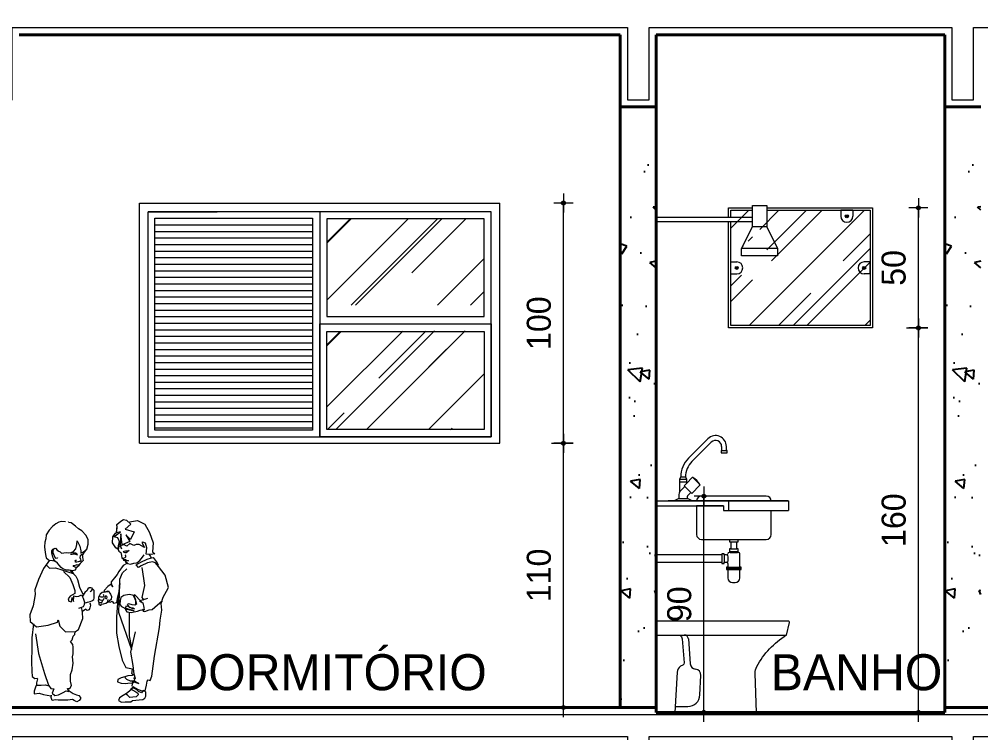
# Model space of a CAD drawing. Header units: millimetres. Extents: x 13204 to 24802, y 21209 to 40694.
# Drawn here: x 17364.3 to 17764.3, y 29763.1 to 30060.1 of the extents above; entities that cross this region are included whole.
import ezdxf

# ---------------------------------------------------------------- set-up
doc = ezdxf.new("R2010")
doc.units = ezdxf.units.MM
doc.linetypes.add('CONTINU', pattern=[0])
for name, color, linetype, lineweight in [('COTAS', 30, 'Continuous', 5), ('Hachura', 8, 'Continuous', 0), ('Louças', 150, 'Continuous', 15), ('Moveis', 6, 'Continuous', 13), ('PAREDE', 1, 'Continuous', 40), ('Paredes', 1, 'Continuous', 40), ('PISO', 5, 'Continuous', 5), ('TEXTO', 4, 'Continuous', 5), ('Veiculos e pessoas', 245, 'Continuous', 0)]:
    doc.layers.add(name, color=color, linetype=linetype, lineweight=lineweight)
doc.layers.add('HACHURAS', color=8, linetype='Continuous')
doc.styles.add('LANA', font='stylu.ttf')
doc.dimstyles.new('COTA 50', dxfattribs={"dimscale": 0, "dimtxt": 10, "dimasz": 0.5, "dimexe": 1.25, "dimexo": 5, "dimgap": 5, "dimtad": 1, "dimdec": 0, "dimtxsty": 'LANA', "dimblk": 'cota', "dimcen": 2.5, "dimse2": 1, "dimclrd": 256, "dimclre": 256, "dimclrt": 256, "dimaunit": 1, "dimadec": 0, "dimazin": 0, "dimtfac": 1, "dimtdec": 0, "dimtmove": 0, "dimatfit": 3, "dimldrblk": 'DOTSMALL', "dimfxl": 5, "dimfxlon": 1, "dimtzin": 9, "dimlwd": -1, "dimlwe": -1, "dimarcsym": 0})
pattern_1 = [(45, (13454.85, 29782.2), (23.14168, 61.71114), [409.0909, -54.5455, 136.3636, -27.2727]), (45, (13470.856, 29817.49), (-44.93342, 6.36396), [81.8182, -9, 163.6364, -20.4545]), (45, (13448.1, 29808.235), (87.35983, 113.20137), [218.1818, -38.1818, 109.0909, -27.2727])]

# ---------------------------------------------------------------- blocks, each defined once
blk = doc.blocks.new('Chu004')
at = {"layer": 'Louças'}
for p, q in [((400, 2090), (400, 2110)), ((460, 2068.8), (400, 2068.8)), ((505, 1978.8), (355, 1978.8))]:
    blk.add_line(p, q, dxfattribs=at)
blk.add_lwpolyline([(355, 1948.8), (355, 1978.8), (400, 2068.8), (400, 2090), (0, 2090), (0, 2110), (400, 2110), (400, 2158.8), (460, 2158.8), (460, 2068.8), (505, 1978.8), (505, 1948.8)], close=True, dxfattribs=at)
blk = doc.blocks.new('7201317_v')
at = {"layer": 'Louças'}
blk.add_lwpolyline([(518.3, 190.5, -0.130406), (641.2, 322), (653.8, 373.8, 0.486049), (648.9, 380), (105, 380, 0.414229), (100, 375), (100, 327, 0.414187), (105, 322), (198.6, 322, -0.150535), (208.5, 305.8), (215.7, 206.3, -0.26449), (210.7, 196.9), (201.6, 191.7, 0.225037), (186.7, 167.3), (177.9, 0), (517.2, 0), (511.8, 162.4, -0.13266)], format="xyb", close=True, dxfattribs=at)
at = {"layer": 'Louças', "linetype": 'CONTINU'}
for points in [[(198.6, 322), (641.2, 322)], [(233.6, 305.8), (241.2, 202.6)], [(281.8, 72.4), (286, 153.4)], [(179.2, 25), (231.9, 25)]]:
    blk.add_lwpolyline(points, dxfattribs=at)
for points in [[(233.6, 305.8, 0.39284), (216.1, 322)], [(241.2, 202.6, 0.364118), (263.6, 179.6)], [(286, 153.4, 0.40018), (263.6, 179.6)], [(231.9, 25, 0.398959), (281.8, 72.4)]]:
    blk.add_lwpolyline(points, format="xyb", dxfattribs=at)
blk = doc.blocks.new('Pes038')
at = {"layer": 'Veiculos e pessoas', "color": 8}
for points in [[(4.8, 743.6), (-11.9, 744.3), (-24.3, 742.3), (-36.4, 734.7), (-49.7, 724.4), (-63.9, 708.7), (-76.2, 688.8), (-78.3, 672.6), (-81.5, 658.2), (-82.9, 639.6), (-81.5, 626.6), (-79.1, 607.4), (-75.7, 593.6), (-68.1, 585.8), (-63.7, 583.3), (-49.9, 581.9), (-43.4, 580.3), (-45.5, 590.2), (-48.9, 595.7), (-53, 614.2), (-53, 622.1), (-47.5, 629.7), (-37.5, 633.8), (-27.6, 623.1), (-18, 618), (-12.8, 612.5), (6.8, 615.5), (16.8, 614.5), (27.7, 615.2), (38, 620.3), (47.7, 630.6), (51.8, 648.8), (52.5, 664.2), (57.3, 655.7), (63.1, 641.9), (67.6, 622), (68.5, 613.4), (78.8, 618.2), (93, 629.8), (98.8, 650.4), (98.8, 668.3), (90.6, 686.8), (72.5, 706.1), (58.7, 714.7), (46.4, 725.3), (32.7, 734.6), (27.5, 738.8), (17.6, 740.5), (17.2, 742.9)], [(-29.9, 623.5), (-34, 630.4), (-39.9, 632.4), (-47.5, 629.7), (-49.2, 619.7), (-48.5, 612.8), (-45, 606), (-41.3, 598.1), (-36.8, 592.6), (-29.3, 592.9), (-27.6, 592.6)], [(55.9, 604.9), (47.2, 607.6), (40.1, 608.3), (31.5, 607.2), (25, 607.2)], [(52.1, 607.9), (46.3, 612.4), (36, 613.4), (25.7, 614.1)], [(80.9, 616.5), (76.1, 609.2), (69.2, 605.8), (65.5, 601.4), (64.4, 594.8), (66.2, 587.3), (68.5, 581.8), (65.5, 578.1), (61.6, 577.4), (56.5, 577), (51.7, 575.6), (47.6, 575), (44.9, 579.1), (46.9, 583.2), (49.7, 583.9)], [(88.7, 626.3), (76.5, 609.2), (73, 605.8), (75.4, 595.9), (76.1, 588.4), (77.1, 581.8), (69.9, 574.2), (65.4, 569.1), (59.6, 562.5)], [(74, 607.6), (78.5, 607.6)], [(-62.1, 583.2), (-87.4, 549), (-108.4, 503.3), (-122.9, 460.1), (-121.5, 440.9), (-130.8, 393.5), (-143.6, 356.2), (-143, 328.3), (-116.9, 306.3), (-67.5, 312.4), (-29.6, 325.4), (-25.8, 335), (-19, 309.2), (4.7, 285.9), (46.2, 286.5), (57.9, 295.4), (76.2, 340.4), (74.4, 366.2), (73.8, 374.6)], [(-76, 564.4), (-62.3, 550.8), (-37.3, 551), (-10.8, 542.8), (22.4, 532), (36.9, 527.9), (23.8, 539.7)], [(46.5, 552), (46.5, 547.5), (42.8, 542), (34.8, 538.9), (27, 540.6), (18.7, 541.3), (7.7, 542.4), (-6.7, 547.9), (-14.6, 553.7), (-22.4, 563.1), (-29.7, 571.3), (-36.8, 577.5), (-44.1, 586.7)], [(35.9, 560.9), (44.8, 563), (49.9, 564.4), (52.7, 565.7), (54.5, 563.3), (56.8, 565.3), (60.8, 561.3), (51.3, 552.7), (47.2, 552.7), (42.1, 555.4), (38, 557.5), (36.2, 560.3)], [(-4.6, 536.2), (22.8, 512.1), (34.5, 482.6), (43, 457.9), (42.6, 444.5), (23, 434.2), (15.2, 423.3), (18.2, 412.6), (28.5, 410.5), (31.9, 428.3), (37.1, 411.6), (38.5, 435.6), (49.5, 432.1), (60.1, 433.1), (71.1, 439.7), (77.9, 424.9), (82.7, 408.4), (82.4, 397.8), (78.3, 389.5), (62.5, 383.4), (58.7, 383)], [(27, 540.4), (37.5, 526.9), (47.5, 516.6), (53.7, 503.5), (62.9, 470.9), (75.9, 441.7)], [(82, 404.9), (96.2, 408.4), (106.5, 411.5), (114.3, 413.8), (121.9, 419.7), (123, 425.5), (123.7, 437.8), (124, 448.1), (123, 457.1), (119.6, 461.2), (114.4, 460.9), (109.3, 455), (106.5, 452), (113.4, 458.8), (116.1, 463.3), (114.4, 466.4), (109.3, 468.8), (102.7, 468.1), (97.2, 464), (94.4, 456.8), (85.2, 448.6), (81.8, 445.4), (77.9, 437.9), (75.2, 434.2)], [(105.4, 405.6), (108.5, 396.7), (105.4, 385.4), (103, 377.5), (94.4, 374), (88.2, 379.2), (75.5, 370.6), (73.1, 376.1), (70.5, 386.5)], [(-129.2, 318), (-135.8, 260.6), (-135.8, 218.4), (-137.7, 160.4), (-136.6, 120.9), (-135, 100), (-122.9, 91), (-113.7, 92.4), (-112.6, 89.2), (-116.5, 72.5), (-116.8, 63.8), (-97.6, 63.1), (-78.7, 64.2), (-64.8, 60.2)], [(-120, 277.5), (-108.4, 195.4), (-82.8, 111.2), (-66.7, 62.8), (-57.1, 49.4), (-44, 48.7), (-51.9, 30.1), (-40.6, 20.2), (-25.5, 23.6), (-5.9, 32.1), (7.5, 39.4), (17.5, 37.6), (12.7, 49), (21.9, 50), (29.5, 61.6), (25.4, 79.5), (24.7, 108.3), (32, 127.5), (35.7, 154.7), (33, 181.9), (36.2, 193.5), (36.2, 222), (34.9, 233), (25.3, 245.7), (31.7, 252.6), (36.6, 267.7), (43.1, 274.1), (43.9, 286.5)], [(-117.1, 64.6), (-120.6, 55.6), (-126.8, 38.5), (-126.8, 26.8), (-105.8, 29.5), (-87.7, 24.7), (-72.2, 21.9), (-56.7, 19.2), (-56.4, 16.1)], [(14, 45.9), (18.8, 40.1), (35.6, 28.4), (50, 22.9), (58.9, 20.4), (66.2, 12.1), (66.2, 6.7), (60.3, -0.9), (51.1, -5.7), (39.7, -0.9), (32.8, 3), (14, 0.9), (0.9, 0.5), (-26.2, 1.3), (-37.2, 2.4), (-51.2, -0.8), (-56, 11.3), (-54.6, 21.9)]]:
    blk.add_lwpolyline(points, dxfattribs=at)
blk = doc.blocks.new('Pes037')
at = {"layer": 'Veiculos e pessoas', "color": 8}
for points in [[(-12.8, 744.6), (20.7, 749.7), (50.8, 735.2), (70.7, 700.2), (86, 656.8), (83.6, 619.5), (92.2, 610.7), (77.5, 608.9), (56.7, 610.5), (58.9, 635.8), (53.5, 656), (43.2, 659.6), (38.7, 658.1), (49.2, 637.9), (27.8, 649.7), (14.6, 650.6), (5.2, 646.1), (-11.3, 653.7), (-23.1, 642.9), (-34.8, 649.1), (-50.8, 644.3), (-46.6, 632.3), (-52.3, 664), (-59.9, 628.7), (-69.5, 636.5), (-83.3, 657.4), (-82.3, 682.1), (-70.6, 697.4), (-64.3, 701.9), (-66.1, 698.3), (-64, 720.2), (-64.8, 734.1), (-48.9, 747.9), (-37.7, 754.9), (-25.4, 751.3), (-7, 735.2), (-30.5, 713.6), (7.4, 702.4), (-8.6, 671.7), (-27.3, 690.4), (-11.9, 662.4), (-43, 649.5), (-49.2, 694.7), (-51.4, 655.8), (-61.3, 677.5), (-77.9, 681.7), (-50.7, 703.1), (-67.3, 698.6), (-63.4, 728.4)], [(-54.7, 665.4), (-60.4, 644.7), (-61.7, 632.1), (-56.9, 622.1), (-49.3, 617), (-45.7, 604), (-45.1, 593.7), (-37.9, 594), (-31, 595.5), (-27.4, 599.1), (-28.2, 604.8), (-31.2, 606.4)], [(-29.5, 580.9), (-29.5, 576.9), (-22.8, 575.9), (-21.4, 571.1), (-7.8, 568.7), (5.1, 572), (18.1, 574.1), (30.8, 584), (41.6, 597.5), (48, 607.5)], [(67.1, 609.7), (74.2, 600.2), (77.8, 593.6)], [(-23.2, 571.4), (-38.9, 563), (-56.4, 538), (-63.9, 525.1), (-75.1, 511.3), (-88.9, 494.4), (-87.7, 480.6), (-82, 473.6), (-88.3, 484.8), (-103.1, 475.4), (-118.5, 459.2), (-119.7, 452), (-101, 457.1), (-92, 444.1), (-88, 434.1), (-88.4, 421.8), (-101.3, 412.2)], [(-38.1, 587), (-35.8, 587.7), (-29.5, 587.4), (-25.8, 584.3), (-20.4, 583.5), (-16.6, 582.5), (-17.4, 582.3), (-21.4, 581.7), (-25.6, 580.7), (-29.9, 581.2), (-36.7, 583.5), (-38.2, 587.4), (-38.2, 591.3), (-38.2, 594)], [(0.7, 59.1), (23.5, 47.2), (42.2, 40.3), (52.4, 40.6), (57.6, 65), (61.5, 81.9), (65.5, 87.3), (73.9, 83.9), (80.6, 102.1), (91.7, 185.2), (111.5, 304.1), (115.4, 335.1), (121.8, 376.4), (119.4, 405), (127, 430.9), (140.6, 456.5), (149.6, 471.3), (135.5, 522.1), (107.6, 558.6), (95.5, 573.4), (83.2, 578.5), (62.4, 574), (36.2, 560.8), (25.3, 554.2), (15.1, 565), (34.4, 576.8), (60.3, 588.5), (78.4, 595.1), (86.5, 596.6), (94.4, 585.2), (103, 573.7), (107.2, 564.7)], [(-65.2, 408.5), (-62.2, 426), (-53.7, 460.1), (-52.4, 506.4), (-41.6, 532.9), (-24.4, 548.6)], [(38.3, 554.8), (45.7, 509.3), (49.9, 480.1), (38.2, 429.1), (46.8, 418.9)], [(-52.2, 487.2), (-60.7, 425.4), (-66.2, 349.5), (-67.1, 280.5), (-56.4, 225.1), (-43.2, 169.3), (-27.3, 138.3), (-7.7, 133.7), (-1.7, 132.3), (-3.2, 120.8), (-4.4, 113.3), (4.9, 107.8), (-1.4, 105.2), (-18.9, 104.2), (-31.8, 99.2), (-46.9, 95), (-60.5, 87.8), (-62.6, 78.7), (-47.9, 72.6), (-28.8, 71.4), (-20.1, 73.5), (-3.5, 74.1), (5.8, 76.5), (6.1, 81.9), (-8.7, 80.7), (-24.3, 88), (-31.6, 96.4), (-27, 101.6)], [(-54, 485), (-58.4, 368.8), (-4.1, 213.4)], [(-103.4, 453.5), (-112.7, 451.3), (-126.3, 449.9), (-135, 444.1), (-139, 435.7), (-131.4, 433), (-122.4, 431.7), (-118.5, 433.5), (-118.8, 439.6), (-121.8, 441.7)], [(13.7, 401.5), (14.3, 418.3), (7.1, 438), (-14.3, 442.5), (-36, 438.6), (-48.6, 429.2), (-51.7, 416.9), (-52.9, 400.3), (-45.3, 392.8), (-31.8, 385.6), (-23.4, 379.6)], [(37.5, 412), (27.3, 421.7), (17, 433.1), (10.1, 440.7), (3.2, 438), (9.5, 424.4), (14, 413.3), (15.8, 402.4), (9.7, 397.6), (-1.4, 399.7), (-15.8, 403.1), (-22.8, 400.3), (-13.4, 388.9), (1.6, 386.2), (8.5, 383.1), (0.7, 382.2), (-10.2, 387.4), (-18.6, 392.8), (-27.3, 393.7), (-28.8, 386.2), (-19.4, 382.8), (-4.7, 378.3), (4, 375.3), (7.3, 372.3), (-10.8, 376.5), (-24.6, 381), (-30.6, 380.8), (-23.4, 370.5), (-6, 367.5), (6.4, 369.9), (20, 372.3), (31.5, 377.1), (45.3, 380.1)], [(-141.7, 425.5), (-143.2, 417.3), (-139.9, 408.6), (-132, 409.2), (-127.2, 408.9), (-124.8, 415.5), (-125.4, 417.3)], [(-137.8, 438.7), (-141.7, 430.9), (-141.1, 423.9), (-134.8, 419.7), (-124.5, 419.1), (-120.3, 420), (-118.5, 427.5)], [(-139.6, 409.2), (-140.5, 400.4), (-135.1, 397.2), (-130.6, 397.8), (-130.6, 401.4), (-121.2, 403.8), (-111.6, 405.8), (-103.5, 410.4), (-101.3, 420.9)], [(-110.9, 437.7), (-114.9, 429.1), (-111.5, 425.1), (-106.7, 425.7), (-105.5, 430.3), (-106.5, 434.1), (-112.7, 434.5)], [(-102.3, 411.8), (-92.6, 410), (-84.2, 414), (-78.8, 406.7), (-65.2, 408.8)], [(61.9, 426.1), (39.4, 418.3), (29.4, 415.9), (42.4, 406.9), (47.2, 387.9), (48.3, 376.5), (41.1, 379.5), (44.4, 372.3), (51.3, 371.1), (69.7, 378.9), (81.1, 379.7), (124.9, 417.3)], [(-2.7, 219.6), (-12.7, 269.6), (-12.2, 368.4)], [(-1.5, 61.1), (1.9, 79.5), (26.3, 71.3), (4.9, 82.2), (10, 86.7), (5.8, 94.9), (12.7, 92.8), (6.1, 110), (2.6, 146.1), (-6.8, 201.5), (12.4, 286.8)], [(2.7, 59.7), (-0.6, 50.6), (-9.9, 42.5), (-21.1, 32.2), (-38.3, 21.8), (-53.6, 11.8), (-58.8, 1), (-46.1, -5.7), (-31.1, -5.1), (-7, -4.8), (-0.4, 0.6), (14.1, 2.7), (28, 3.3), (42.5, 5.1), (51.5, 10.8), (54.8, 18.6), (55.8, 35.2), (50, 41.5), (44.9, 42.7), (37.4, 33.1), (24.7, 38.5), (17.5, 44.8), (8.1, 50.9), (0, 53.3), (-6.6, 48.5), (9.7, 40.4), (21.7, 31.3), (23.8, 24.7), (14.7, 15.9), (0.9, 15.3), (-10.6, 12.7), (-20.8, 23.2), (-27.4, 26.6)]]:
    blk.add_lwpolyline(points, dxfattribs=at)
blk.add_lwpolyline([(-14.1, 625.9), (-17.7, 622), (-22.2, 617.6), (-27, 616), (-30.6, 616), (-37.4, 618.4), (-34.2, 622), (-28.6, 623.8), (-23.7, 623.8)], close=True, dxfattribs=at)
blk = doc.blocks.new('cota')
at = {"layer": 'COTAS'}
blk.add_hatch(color=256, dxfattribs=at).paths.add_polyline_path([(-1.6, 0, 1), (1.6, 0, 1)])
for points in [[(0, 1.6), (0, 8)], [(-1.6, 0), (-8, 0)], [(8, 0), (1.6, 0)], [(0, -8), (0, -1.6)]]:
    blk.add_lwpolyline(points, dxfattribs=at)
blk.add_circle((0, 0), 1.6, dxfattribs=at)
blk = doc.blocks.new('*D849')
at = {"layer": 'COTAS', "transparency": 16777216}
for p, q in [((17590.73, 29774.06), (17590.73, 29883.06)), ((17585.73, 29773.56), (17591.98, 29773.56))]:
    blk.add_line(p, q, dxfattribs=at)
at = {"layer": 'Defpoints', "color": 0, "transparency": 16777216}
for p in [(17414.34, 29883.56), (17590.73, 29883.56), (17364.34, 29773.56)]:
    blk.add_point(p, dxfattribs=at)
at = {"layer": 'COTAS', "transparency": 16777216, "xscale": 0.5, "yscale": 0.5, "zscale": 0.5}
for p, rotation in [((17590.73, 29883.56), 90), ((17590.73, 29773.56), 270)]:
    blk.add_blockref('cota', p, dxfattribs=dict(at, rotation=rotation))
at = {"layer": 'COTAS', "transparency": 16777216, "insert": (17580.55, 29828.56), "char_height": 10, "attachment_point": 5, "rotation": 90, "style": 'LANA'}
blk.add_mtext('110', dxfattribs=at)
blk = doc.blocks.new('_DotSmall')
at = {"layer": 'PAREDE', "color": 0, "const_width": 0.5}
blk.add_lwpolyline([(-0.0625, 0, 1), (0.0625, 0, 1)], format="xyb", close=True, dxfattribs=at)
blk = doc.blocks.new('*D850')
at = {"layer": 'COTAS', "transparency": 16777216}
for p, q in [((17590.73, 29884.06), (17590.73, 29983.06)), ((17585.73, 29883.56), (17591.98, 29883.56))]:
    blk.add_line(p, q, dxfattribs=at)
at = {"layer": 'Defpoints', "color": 0, "transparency": 16777216}
for p in [(17414.34, 29983.56), (17590.73, 29983.56), (17414.34, 29883.56)]:
    blk.add_point(p, dxfattribs=at)
at = {"layer": 'COTAS', "transparency": 16777216, "xscale": 0.5, "yscale": 0.5, "zscale": 0.5}
for p, rotation in [((17590.73, 29983.56), 90), ((17590.73, 29883.56), 270)]:
    blk.add_blockref('cota', p, dxfattribs=dict(at, rotation=rotation))
at = {"layer": 'COTAS', "transparency": 16777216, "insert": (17580.55, 29933.56), "char_height": 10, "attachment_point": 5, "rotation": 90, "style": 'LANA'}
blk.add_mtext('100', dxfattribs=at)
blk = doc.blocks.new('*D856')
at = {"layer": 'COTAS', "transparency": 16777216}
for p, q in [((17649.17, 29772.06), (17649.17, 29861.06)), ((17644.17, 29771.56), (17650.42, 29771.56))]:
    blk.add_line(p, q, dxfattribs=at)
at = {"layer": 'Defpoints', "color": 0, "transparency": 16777216}
for p in [(17649.17, 29861.56), (17661.63, 29861.56), (17629.34, 29771.56)]:
    blk.add_point(p, dxfattribs=at)
at = {"layer": 'COTAS', "transparency": 16777216, "xscale": 0.5, "yscale": 0.5, "zscale": 0.5}
for p, rotation in [((17649.17, 29861.56), 90), ((17649.17, 29771.56), 270)]:
    blk.add_blockref('cota', p, dxfattribs=dict(at, rotation=rotation))
at = {"layer": 'COTAS', "transparency": 16777216, "insert": (17638.97, 29816.56), "char_height": 10, "attachment_point": 5, "rotation": 90, "style": 'LANA'}
blk.add_mtext('90', dxfattribs=at)
blk = doc.blocks.new('*D857')
at = {"layer": 'COTAS', "transparency": 16777216}
for p, q in [((17738.39, 29772.06), (17738.39, 29931.06)), ((17743.39, 29771.56), (17737.14, 29771.56))]:
    blk.add_line(p, q, dxfattribs=at)
at = {"layer": 'Defpoints', "color": 0, "transparency": 16777216}
for p in [(17719.34, 29931.56), (17738.39, 29931.56), (17749.34, 29771.56)]:
    blk.add_point(p, dxfattribs=at)
at = {"layer": 'COTAS', "transparency": 16777216, "xscale": 0.5, "yscale": 0.5, "zscale": 0.5}
for p, rotation in [((17738.39, 29931.56), 90), ((17738.39, 29771.56), 270)]:
    blk.add_blockref('cota', p, dxfattribs=dict(at, rotation=rotation))
at = {"layer": 'COTAS', "transparency": 16777216, "insert": (17728.17, 29851.56), "char_height": 10, "attachment_point": 5, "rotation": 90, "style": 'LANA'}
blk.add_mtext('160', dxfattribs=at)
blk = doc.blocks.new('*D858')
at = {"layer": 'COTAS', "transparency": 16777216}
for p, q in [((17738.39, 29932.06), (17738.39, 29981.06)), ((17733.39, 29931.56), (17739.64, 29931.56))]:
    blk.add_line(p, q, dxfattribs=at)
at = {"layer": 'Defpoints', "color": 0, "transparency": 16777216}
for p in [(17719.34, 29981.56), (17738.39, 29981.56), (17719.34, 29931.56)]:
    blk.add_point(p, dxfattribs=at)
at = {"layer": 'COTAS', "transparency": 16777216, "xscale": 0.5, "yscale": 0.5, "zscale": 0.5}
for p, rotation in [((17738.39, 29981.56), 90), ((17738.39, 29931.56), 270)]:
    blk.add_blockref('cota', p, dxfattribs=dict(at, rotation=rotation))
at = {"layer": 'COTAS', "transparency": 16777216, "insert": (17728.14, 29956.56), "char_height": 10, "attachment_point": 5, "rotation": 90, "style": 'LANA'}
blk.add_mtext('50', dxfattribs=at)

msp = doc.modelspace()

# ---------------------------------------------------------------- hatches: boundary and pattern name
at = {"layer": 'Hachura'}
h = msp.add_hatch(dxfattribs=at)
h.set_pattern_fill('AR-RROOF', color=256, angle=45, style=0)
h.set_pattern_definition([(45, (17650.343, 29932.564), (21.553, 57.474), [381, -50.8, 127, -25.4]), (45, (17665.25, 29965.43), (-41.848, 5.927), [76.2, -8.382, 152.4, -19.05]), (45, (17644.057, 29956.81), (81.361, 105.4282), [203.2, -35.56, 101.6, -25.4])])
h.paths.add_polyline_path([(17679.84, 29954.58), (17664.84, 29954.58), (17669.34, 29963.58), (17675.34, 29963.58)])
h.paths.add_polyline_path([(17664.84, 29951.58), (17664.84, 29954.58), (17679.84, 29954.58), (17679.84, 29951.58)])
edge = h.paths.add_edge_path()
edge.add_line((17660.34, 29976.28), (17660.34, 29967.71))
edge.add_line((17660.34, 29967.71), (17669.34, 29967.71))
edge.add_line((17669.34, 29967.71), (17669.34, 29972.58))
edge.add_line((17669.34, 29972.58), (17675.34, 29972.58))
edge.add_line((17675.34, 29972.58), (17675.34, 29963.58))
edge.add_line((17675.34, 29963.58), (17669.34, 29963.58))
edge.add_line((17669.34, 29963.58), (17669.34, 29965.71))
edge.add_line((17669.34, 29965.71), (17660.34, 29965.71))
edge.add_line((17660.34, 29965.71), (17660.34, 29932.56))
edge.add_line((17660.34, 29932.56), (17718.34, 29932.56))
edge.add_line((17718.34, 29932.56), (17718.34, 29980.56))
edge.add_line((17718.34, 29980.56), (17661.09, 29980.56))
edge.add_line((17661.09, 29980.56), (17661.09, 29978.06))
edge.add_arc((17658.59, 29978.06), 2.5, -45.3749, 0, ccw=False)
h = msp.add_hatch(dxfattribs=at)
h.set_pattern_fill('_USER', color=256, scale=2.727273, style=0, pattern_type=0)
h.set_pattern_definition([(0, (17405.707, 29805.382), (0, 2.727273), [])])
h.paths.add_polyline_path([(17486.34, 29977.2), (17420.71, 29977.2), (17420.71, 29889.02), (17486.34, 29889.02)])
h = msp.add_hatch(dxfattribs=at)
h.set_pattern_fill('AR-RROOF', color=256, angle=45, style=0)
h.set_pattern_definition([(45, (-26583.9, 40059.552), (21.552615, 57.473639), [381, -50.8, 127, -25.4]), (45, (-26568.992, 40092.42), (-41.847994, 5.92697), [76.2, -8.382, 152.4, -19.05]), (45, (-26590.185, 40083.799), (81.3611205, 105.428207), [203.2, -35.56, 101.6, -25.4])])
h.paths.add_polyline_path([(17557.71, 29976.93), (17492.34, 29976.93), (17492.34, 29941.11), (17557.71, 29941.11)])
h = msp.add_hatch(dxfattribs=at)
h.set_pattern_fill('AR-RROOF', color=256, scale=27.272727, angle=45, style=0)
h.set_pattern_definition(pattern_1)
h.paths.add_polyline_path([(17492.34, 29930.11), (17557.71, 29930.38), (17557.71, 29889.29), (17492.34, 29889.29)])
h = msp.add_hatch(dxfattribs=at)
h.set_pattern_fill('AR-RROOF', color=256, scale=27.272727, angle=45, style=0)
h.set_pattern_definition(pattern_1)
h.paths.add_polyline_path([(17534.8, 29930.38), (17557.71, 29930.38), (17557.71, 29889.29), (17534.8, 29889.02)])
h = msp.add_hatch(dxfattribs=at)
h.set_pattern_fill('AR-RROOF', color=256, scale=27.272727, angle=45, style=0)
h.set_pattern_definition(pattern_1)
h.paths.add_polyline_path([(17534.8, 29930.38), (17557.71, 29930.38), (17557.71, 29889.29), (17534.8, 29889.02)])
h = msp.add_hatch(dxfattribs=at)
h.set_pattern_fill('AR-RROOF', color=256, scale=27.272727, angle=45, style=0)
h.set_pattern_definition(pattern_1)
h.paths.add_polyline_path([(17534.8, 29930.38), (17557.71, 29930.38), (17557.71, 29889.29), (17534.8, 29889.02)])
at = {"layer": 'HACHURAS'}
h = msp.add_hatch(dxfattribs=at)
h.set_pattern_fill('AR-CONC', color=256, scale=0.25, angle=90, style=0)
h.set_pattern_definition([(140, (17614.343, 29773.564), (3.985, 45.546), [4.7625, -52.3875]), (85, (17614.343, 29773.564), (-47.764, -8.811), [3.81, -41.91]), (190.45, (17614.675, 29777.36), (-43.779, 36.736), [4.0475, -44.5225]), (136.184, (17601.643, 29773.564), (10.51, 67.77), [7.144, -78.581]), (186.636, (17602.52, 29779.21), (-61.856, 59.351), [6.071, -66.784]), (81.184, (17601.64, 29773.564), (-61.856, 59.351), [5.715, -62.865]), (111, (17604.82, 29779.914), (25.5664, 37.904), [4.7625, -52.3875]), (56, (17604.82, 29779.914), (-46.047, 15.4505), [3.81, -41.91]), (161.451, (17606.95, 29783.072), (-20.481, 53.354), [4.0475, -44.5225]), (127.5, (17614.343, 29773.564), (-21.1388, 0.7722), [0, -41.402, 0, -42.545, 0, -42.0688]), (97.5, (17614.343, 29773.564), (-25.0451, 16.705), [0, -24.257, 0, -40.4495, 0, -16.0338]), (57.5, (17614.343, 29759.403), (1.4322, 33.8976), [0, -15.875, 0, -49.53, 0, -65.7225]), (47.5, (17614.343, 29753.053), (-6.3566, 37.0323), [0, -20.6375, 0, -32.893, 0, -46.6725])])
h.paths.add_polyline_path([(17629.34, 30023.56), (17614.34, 30023.56), (17614.34, 29773.56), (17629.34, 29773.56)])
h = msp.add_hatch(dxfattribs=at)
h.set_pattern_fill('AR-CONC', color=256, scale=0.25, angle=90, style=0)
h.set_pattern_definition([(140, (17749.343, 29773.564), (3.985, 45.546), [4.7625, -52.3875]), (85, (17749.343, 29773.564), (-47.764, -8.811), [3.81, -41.91]), (190.45, (17749.675, 29777.36), (-43.779, 36.736), [4.0475, -44.5225]), (136.184, (17736.643, 29773.564), (10.51, 67.77), [7.144, -78.581]), (186.636, (17737.52, 29779.21), (-61.856, 59.351), [6.071, -66.784]), (81.184, (17736.64, 29773.564), (-61.856, 59.351), [5.715, -62.865]), (111, (17739.82, 29779.914), (25.5664, 37.904), [4.7625, -52.3875]), (56, (17739.82, 29779.914), (-46.047, 15.4505), [3.81, -41.91]), (161.451, (17741.95, 29783.072), (-20.481, 53.354), [4.0475, -44.5225]), (127.5, (17749.343, 29773.564), (-21.1388, 0.7722), [0, -41.402, 0, -42.545, 0, -42.0688]), (97.5, (17749.343, 29773.564), (-25.0451, 16.705), [0, -24.257, 0, -40.4495, 0, -16.0338]), (57.5, (17749.343, 29759.403), (1.4322, 33.8976), [0, -15.875, 0, -49.53, 0, -65.7225]), (47.5, (17749.343, 29753.053), (-6.3566, 37.0323), [0, -20.6375, 0, -32.893, 0, -46.6725])])
h.paths.add_polyline_path([(17764.34, 30023.56), (17749.34, 30023.56), (17749.34, 29773.56), (17764.34, 29773.56)])

# ---------------------------------------------------------------- linework, layer by layer
at = {"layer": 'Hachura'}
msp.add_lwpolyline([(17420.71, 29889.02), (17420.71, 29977.2), (17486.34, 29977.2), (17486.34, 29889.02), (17420.71, 29889.02)], dxfattribs=at)
for points in [[(17492.34, 29936.28), (17557.71, 29936.28), (17557.71, 29976.93), (17492.34, 29976.93)], [(17492.34, 29930.11), (17557.71, 29930.11), (17557.71, 29889.29), (17492.34, 29889.29)]]:
    msp.add_lwpolyline(points, close=True, dxfattribs=at)
at = {"layer": 'Louças'}
for p, q in [((17649.82, 29884.41), (17642.75, 29877.34)), ((17650.86, 29885.46), (17649.82, 29884.41)), ((17651.23, 29883), (17652.24, 29884.01)), ((17644.16, 29875.93), (17651.23, 29883)), ((17656.53, 29880.56), (17656.28, 29880.56)), ((17656.28, 29880.56), (17656.28, 29879.56)), ((17656.53, 29882.26), (17656.53, 29880.56)), ((17656.53, 29880.56), (17658.53, 29880.56)), ((17658.53, 29880.56), (17658.53, 29882.26)), ((17658.78, 29880.56), (17658.53, 29880.56)), ((17658.78, 29879.56), (17658.78, 29880.56)), ((17656.28, 29879.56), (17658.78, 29879.56)), ((17639.53, 29869.56), (17639.03, 29868.56)), ((17639.03, 29868.56), (17642.03, 29868.56)), ((17639.03, 29868.56), (17639.03, 29863.2)), ((17639.53, 29869.56), (17641.53, 29869.56)), ((17642.03, 29868.56), (17641.53, 29869.56)), ((17644.33, 29869.32), (17642.03, 29867.02)), ((17642.03, 29867.02), (17642.03, 29868.56)), ((17644.57, 29869.29), (17647.35, 29866.51)), ((17639.03, 29867.56), (17642.03, 29867.56)), ((17639.36, 29863.65), (17641.25, 29865.54)), ((17640.9, 29865.89), (17642.03, 29867.02)), ((17640.9, 29865.89), (17643.73, 29863.06)), ((17644.08, 29862.71), (17647.51, 29866.14)), ((17638.78, 29860.56), (17637.03, 29859.76)), ((17638.78, 29862.24), (17638.78, 29860.56)), ((17638.78, 29860.56), (17642.28, 29860.56)), ((17642.28, 29860.56), (17642.28, 29861.53)), ((17644.03, 29859.76), (17642.28, 29860.56)), ((17642.34, 29861.67), (17643.73, 29863.06)), ((17643.73, 29863.06), (17644.08, 29862.71)), ((17675.13, 29861.56), (17648.13, 29861.56)), ((17629.34, 29859.56), (17684.34, 29859.56)), ((17629.34, 29857.56), (17657.34, 29857.56)), ((17637.03, 29859.56), (17634.28, 29859.56)), ((17637.03, 29859.76), (17644.03, 29859.76)), ((17637.03, 29859.76), (17637.03, 29859.56)), ((17644.03, 29859.56), (17637.03, 29859.56)), ((17637.03, 29859.56), (17644.03, 29859.56)), ((17684.28, 29859.56), (17639.03, 29859.56)), ((17644.03, 29859.56), (17644.03, 29859.76)), ((17659.34, 29859.56), (17646.13, 29859.56)), ((17657.34, 29857.56), (17646.13, 29857.56)), ((17646.13, 29857.56), (17646.13, 29845.56)), ((17657.34, 29857.56), (17657.34, 29855.56)), ((17659.34, 29859.56), (17659.34, 29855.56)), ((17684.34, 29859.56), (17684.34, 29855.56)), ((17657.34, 29855.56), (17684.34, 29855.56)), ((17677.13, 29845.56), (17677.13, 29855.56)), ((17648.13, 29843.56), (17659.88, 29843.56)), ((17659.88, 29843.56), (17661.63, 29843.56)), ((17659.88, 29843.56), (17663.38, 29843.56)), ((17659.88, 29843.56), (17659.88, 29842.56)), ((17659.88, 29842.56), (17660.38, 29842.56)), ((17660.38, 29842.56), (17661.63, 29842.56)), ((17660.38, 29842.56), (17660.38, 29839.56)), ((17661.63, 29843.56), (17663.38, 29843.56)), ((17661.63, 29842.56), (17662.88, 29842.56)), ((17662.88, 29839.56), (17662.88, 29842.56)), ((17662.88, 29842.56), (17663.38, 29842.56)), ((17663.38, 29842.56), (17663.38, 29843.56)), ((17663.38, 29843.56), (17675.13, 29843.56)), ((17656.63, 29837.06), (17629.34, 29837.06)), ((17657.63, 29837.56), (17656.63, 29837.56)), ((17656.63, 29837.56), (17656.63, 29837.06)), ((17656.63, 29837.06), (17656.63, 29834.06)), ((17657.63, 29837.06), (17657.63, 29837.56)), ((17657.63, 29837.06), (17657.63, 29834.06)), ((17658.63, 29837.06), (17657.63, 29837.06)), ((17660.13, 29838.06), (17659.63, 29838.06)), ((17660.38, 29839.56), (17659.88, 29839.56)), ((17659.88, 29839.56), (17659.88, 29838.56)), ((17659.88, 29838.56), (17660.13, 29838.56)), ((17660.13, 29838.56), (17661.63, 29838.56)), ((17660.13, 29838.56), (17660.13, 29838.06)), ((17660.13, 29838.06), (17663.13, 29838.06)), ((17660.38, 29839.56), (17661.63, 29839.56)), ((17661.63, 29839.56), (17662.88, 29839.56)), ((17661.63, 29838.56), (17663.13, 29838.56)), ((17663.38, 29839.56), (17662.88, 29839.56)), ((17663.13, 29838.06), (17663.13, 29838.56)), ((17663.13, 29838.56), (17663.38, 29838.56)), ((17663.63, 29838.06), (17663.13, 29838.06)), ((17663.38, 29838.56), (17663.38, 29839.56)), ((17664.13, 29832.06), (17664.13, 29837.56)), ((17629.34, 29834.06), (17656.63, 29834.06)), ((17656.63, 29834.06), (17656.63, 29833.56)), ((17656.63, 29833.56), (17657.63, 29833.56)), ((17657.63, 29833.56), (17657.63, 29834.06)), ((17657.63, 29834.06), (17658.63, 29834.06)), ((17659.13, 29832.06), (17658.63, 29832.06)), ((17658.63, 29832.06), (17658.63, 29831.06)), ((17659.13, 29833.56), (17659.13, 29832.06)), ((17659.13, 29832.06), (17664.13, 29832.06)), ((17664.63, 29832.06), (17664.13, 29832.06)), ((17664.63, 29831.06), (17664.63, 29832.06)), ((17658.63, 29831.56), (17664.63, 29831.56)), ((17658.63, 29831.06), (17659.13, 29831.06)), ((17659.13, 29831.06), (17664.13, 29831.06)), ((17659.13, 29831.06), (17659.13, 29827.56)), ((17664.13, 29827.56), (17664.13, 29831.06)), ((17664.13, 29831.06), (17664.63, 29831.06)), ((17661.13, 29825.56), (17662.13, 29825.56))]:
    msp.add_line(p, q, dxfattribs=at)
for centre, radius, start, end in [((17654.03, 29882.26), 4.5, 0, 134.6829), ((17654.03, 29882.26), 2.5, 0, 135.5612), ((17650.53, 29869.56), 11, 135, 180), ((17650.53, 29869.56), 9, 135, 180), ((17644.47, 29869.18), 0.2, 59.9782, 135.0957), ((17644.47, 29869.18), 0.2, 135, 135.0957), ((17640.5, 29862.31), 8.13, 30.0218, 59.9782), ((17647.37, 29866.28), 0.2, 315, 30.0215), ((17640.78, 29862.24), 2, 151.045, 180), ((17640.78, 29862.24), 2, 135, 151.045), ((17642.48, 29861.53), 0.2, 135, 180), ((17648.13, 29859.56), 2, 90, 180), ((17675.13, 29859.56), 2, 0, 90), ((17648.13, 29845.56), 2, 180, 270), ((17675.13, 29845.56), 2, 270, 0), ((17658.63, 29837.56), 0.5, 270, 0), ((17654.19, 29835.49), 5.14, 343.9306, 16.3772), ((17659.63, 29837.56), 0.5, 90, 180), ((17663.63, 29837.56), 0.5, 0, 90), ((17658.63, 29833.56), 0.5, 0, 90), ((17661.13, 29827.56), 2, 180, 270), ((17662.13, 29827.56), 2, 270, 0)]:
    msp.add_arc(centre, radius, start, end, dxfattribs=at)
at = {"layer": 'Moveis'}
for p, q in [((17414.34, 29883.56), (17414.34, 29983.56)), ((17414.34, 29983.56), (17564.34, 29983.56)), ((17564.34, 29883.56), (17564.34, 29983.56)), ((17414.34, 29883.56), (17564.34, 29883.56))]:
    msp.add_line(p, q, dxfattribs=at)
for points in [[(17659.34, 29977.71), (17659.34, 29981.56), (17669.34, 29981.56)], [(17675.34, 29981.56), (17719.34, 29981.56), (17719.34, 29931.56), (17659.34, 29931.56), (17659.34, 29975.71)]]:
    msp.add_lwpolyline(points, dxfattribs=at)
at = {"layer": 'Paredes'}
for p, q in [((17364.34, 30053.56), (17614.34, 30053.56)), ((17614.34, 30053.56), (17614.34, 29773.56)), ((17629.34, 30053.56), (17749.34, 30053.56)), ((17629.34, 30053.56), (17629.34, 29771.56)), ((17749.34, 30053.56), (17749.34, 29771.56)), ((17614.34, 30023.56), (17629.34, 30023.56)), ((17749.34, 30023.56), (17764.34, 30023.56)), ((17349.34, 29773.56), (17629.34, 29773.56)), ((17349.34, 29773.56), (17629.34, 29773.56)), ((17749.34, 29773.56), (18324.34, 29773.56)), ((17629.34, 29771.56), (17749.34, 29771.56))]:
    msp.add_line(p, q, dxfattribs=at)
at = {"layer": 'PISO'}
for p, q in [((17706.13, 29980.56), (17706.13, 29978.06)), ((17711.13, 29980.56), (17706.13, 29980.56)), ((17711.13, 29980.56), (17711.13, 29978.06)), ((17560.71, 29979.93), (17417.98, 29979.93)), ((17417.98, 29886.29), (17417.98, 29979.93)), ((17417.98, 29979.93), (17446.62, 29979.93)), ((17489.34, 29979.93), (17489.34, 29886.29)), ((17560.71, 29886.29), (17560.71, 29979.93)), ((17660.34, 29959.06), (17662.84, 29959.06)), ((17660.34, 29954.06), (17660.34, 29959.06)), ((17718.34, 29959.06), (17715.84, 29959.06)), ((17718.34, 29954.06), (17718.34, 29959.06)), ((17660.34, 29954.06), (17662.84, 29954.06)), ((17718.34, 29954.06), (17715.84, 29954.06)), ((17532.07, 29933.28), (17560.71, 29933.28)), ((17417.98, 29886.29), (17560.71, 29886.29)), ((17417.98, 29886.29), (17560.71, 29886.29)), ((17446.62, 29886.29), (17489.34, 29886.29))]:
    msp.add_line(p, q, dxfattribs=at)
for points in [[(17177.34, 30065.56), (17177.34, 30026.56), (17186.34, 30026.56), (17186.34, 30056.56), (17352.34, 30056.56), (17352.34, 30026.56), (17361.34, 30026.56), (17361.34, 30056.56), (17617.34, 30056.56), (17617.34, 30026.56), (17626.34, 30026.56), (17626.34, 30056.56), (17752.34, 30056.56), (17752.34, 30026.56), (17761.34, 30026.56), (17761.34, 30056.56), (18017.34, 30056.56), (18017.34, 30026.56), (18026.34, 30026.56), (18026.34, 30056.56), (18312.34, 30056.56), (18312.34, 30026.56), (18321.34, 30026.56), (18321.34, 30065.56)], [(17489.34, 29933.28), (17560.71, 29933.28), (17560.71, 29886.29), (17489.34, 29886.29)], [(17177.34, 29770.56), (17177.34, 29731.56), (17186.34, 29731.56), (17186.34, 29761.56), (17352.34, 29761.56), (17352.34, 29731.56), (17361.34, 29731.56), (17361.34, 29761.56), (17617.34, 29761.56), (17617.34, 29731.56), (17626.34, 29731.56), (17626.34, 29761.56), (17752.34, 29761.56), (17752.34, 29731.56), (17761.34, 29731.56), (17761.34, 29761.56), (18017.34, 29761.56), (18017.34, 29731.56), (18026.34, 29731.56), (18026.34, 29761.56), (18312.34, 29761.56), (18312.34, 29731.56), (18321.34, 29731.56), (18321.34, 29770.56)]]:
    msp.add_lwpolyline(points, close=True, dxfattribs=at)
for points in [[(17660.34, 29977.71), (17660.34, 29980.56), (17669.34, 29980.56)], [(17675.34, 29980.56), (17718.34, 29980.56), (17718.34, 29932.56), (17660.34, 29932.56), (17660.34, 29975.71)], [(17446.62, 29886.29), (17489.34, 29886.29)]]:
    msp.add_lwpolyline(points, dxfattribs=at)
for centre, radius in [((17708.63, 29978.06), 0.647), ((17708.63, 29978.06), 0.347), ((17662.84, 29956.56), 0.647), ((17662.84, 29956.56), 0.347), ((17715.84, 29956.56), 0.647), ((17715.84, 29956.56), 0.347)]:
    msp.add_circle(centre, radius, dxfattribs=at)
for centre, start, end in [((17708.63, 29978.06), 180, 0), ((17662.84, 29956.56), 270, 90), ((17715.84, 29956.56), 90, 270)]:
    msp.add_arc(centre, 2.5, start, end, dxfattribs=at)

# ---------------------------------------------------------------- block references
at = {"layer": 'Louças', "color": 1, "xscale": 0.09999999999854481, "yscale": 0.09999999999854481, "zscale": 0.1}
msp.add_blockref('Chu004', (17629.34, 29766.71), dxfattribs=at)
at = {"layer": 'Louças', "xscale": 0.1000000000003638, "yscale": 0.1000000000003638, "zscale": 0.1000000000003638}
msp.add_blockref('7201317_v', (17619.34, 29771.56), dxfattribs=at)
at = {"layer": 'Veiculos e pessoas', "color": 1, "xscale": 0.1, "yscale": 0.1, "zscale": 0.1}
for name, p in [('Pes038', (17383.18, 29776.55)), ('Pes037', (17411.48, 29776.41))]:
    msp.add_blockref(name, p, dxfattribs=at)

# ---------------------------------------------------------------- texts
at = {"layer": 'TEXTO', "char_height": 15, "width": 175.9752, "attachment_point": 5, "style": 'LANA'}
for s, insert in [('DORMITÓRIO', (17493.66, 29788.16)), ('BANHO', (17712.67, 29788.16))]:
    msp.add_mtext(s, dxfattribs=dict(at, insert=insert))

# ---------------------------------------------------------------- dimensions: what is measured, and where the dimension line sits
at = {"layer": 'COTAS'}
for base, p1, p2, override, picture, middle in [((17590.73, 29983.56), (17414.34, 29883.56), (17414.34, 29983.56), {"dimscale": 1, "dimtmove": 1, "dimarcsym": 2}, '*D850', (17580.55, 29933.56)), ((17738.39, 29981.56), (17719.34, 29931.56), (17719.34, 29981.56), {"dimscale": 1, "dimtmove": 1, "dimarcsym": 2}, '*D858', (17728.14, 29956.56)), ((17738.39, 29931.56), (17749.34, 29771.56), (17719.34, 29931.56), {"dimscale": 1, "dimarcsym": 2}, '*D857', (17728.17, 29851.56)), ((17590.73, 29883.56), (17364.34, 29773.56), (17414.34, 29883.56), {"dimscale": 1, "dimarcsym": 2}, '*D849', (17580.55, 29828.56)), ((17649.17, 29861.56), (17629.34, 29771.56), (17661.63, 29861.56), {"dimscale": 1, "dimarcsym": 2}, '*D856', (17638.97, 29816.56))]:
    dim = msp.add_linear_dim(base=base, p1=p1, p2=p2, angle=90, dimstyle='COTA 50', override=override, dxfattribs=at)
    dim.commit()
    dim.dimension.update_dxf_attribs({"geometry": picture, "text_midpoint": middle})

doc.saveas('drawing.dxf')
